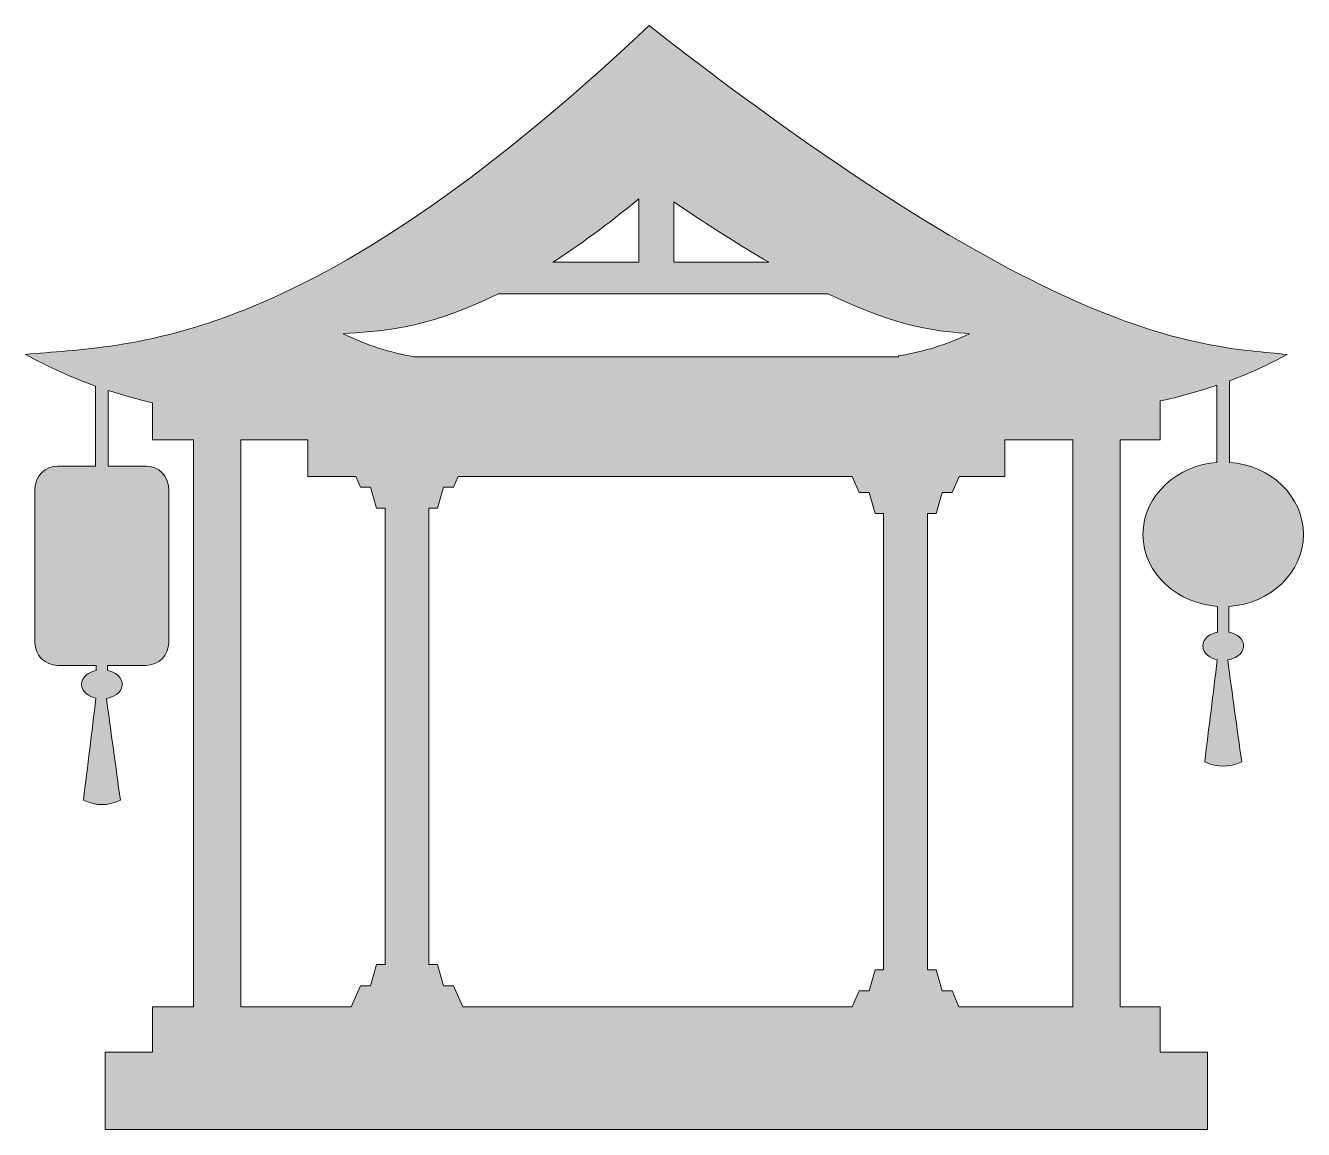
# Model space of a CAD drawing. Header units: inches. Extents: x 0 to 102, y 0 to 88.
import ezdxf

# ---------------------------------------------------------------- set-up
doc = ezdxf.new("R2010")
doc.units = ezdxf.units.IN
doc.header["$MEASUREMENT"] = 0
doc.layers.add('Layer 1', color=7, linetype='Continuous')

msp = doc.modelspace()

# ---------------------------------------------------------------- hatches: boundary and pattern name
at = {"layer": 'Layer 1', "true_color": 0xf5a9ca}
h = msp.add_hatch(color=231, dxfattribs=at)
h.dxf.hatch_style = 2
edge = h.paths.add_edge_path()
edge.add_spline(control_points=[(95.73, 53.04), (95.73, 53.04), (95.73, 59.53), (95.73, 59.53), (97.28, 60.11), (98.81, 60.8), (100.3, 61.62), (93.36, 62.32), (82.26, 62.25), (49.57, 87.77), (21.82, 61.57), (8.16, 62.44), (0, 61.62), (1.86, 60.6), (3.71, 59.77), (5.56, 59.11), (5.56, 59.11), (5.56, 52.75), (5.56, 52.75), (5.56, 52.75), (2.56, 52.75), (2.56, 52.75), (1.56, 52.75), (0.75, 51.94), (0.75, 50.94), (0.75, 50.94), (0.75, 38.7), (0.75, 38.7), (0.75, 37.7), (1.56, 36.9), (2.56, 36.9), (2.56, 36.9), (5.62, 36.9), (5.62, 36.9), (5.62, 36.9), (5.62, 36.5), (5.62, 36.5), (5.08, 36.39), (4.45, 36.01), (4.45, 35.39), (4.45, 34.78), (5.07, 34.41), (5.6, 34.29), (5.27, 31.59), (4.93, 28.88), (4.6, 26.18), (5.68, 25.71), (6.46, 25.71), (7.54, 26.18), (7.17, 28.88), (6.79, 31.57), (6.43, 34.27), (6.97, 34.36), (7.63, 34.7), (7.69, 35.31), (7.75, 35.97), (7.08, 36.38), (6.52, 36.5), (6.52, 36.5), (6.52, 36.9), (6.52, 36.9), (6.52, 36.9), (9.58, 36.9), (9.58, 36.9), (10.58, 36.9), (11.38, 37.7), (11.38, 38.7), (11.38, 38.7), (11.38, 50.94), (11.38, 50.94), (11.38, 51.94), (10.58, 52.75), (9.58, 52.75), (9.58, 52.75), (6.58, 52.75), (6.58, 52.75), (6.58, 52.75), (6.58, 58.76), (6.58, 58.76), (7.75, 58.37), (8.92, 58.05), (10.09, 57.78), (10.09, 57.78), (10.09, 54.84), (10.09, 54.84), (10.09, 54.84), (13.35, 54.84), (13.35, 54.84), (13.35, 54.84), (13.35, 9.76), (13.35, 9.76), (13.35, 9.76), (10.09, 9.76), (10.09, 9.76), (10.09, 9.76), (10.09, 6.14), (10.09, 6.14), (10.09, 6.14), (6.32, 6.14), (6.32, 6.14), (6.32, 6.14), (6.32, 0), (6.32, 0), (6.32, 0), (93.98, 0), (93.98, 0), (93.98, 0), (93.98, 6.14), (93.98, 6.14), (93.98, 6.14), (90.21, 6.14), (90.21, 6.14), (90.21, 6.14), (90.21, 9.76), (90.21, 9.76), (90.21, 9.76), (87.03, 9.76), (87.03, 9.76), (87.03, 9.76), (87.03, 54.84), (87.03, 54.84), (87.03, 54.84), (90.21, 54.84), (90.21, 54.84), (90.21, 54.84), (90.21, 57.92), (90.21, 57.92), (91.73, 58.25), (93.24, 58.66), (94.71, 59.17), (94.71, 59.17), (94.71, 53.04), (94.71, 53.04), (91.69, 52.82), (88.84, 50.5), (88.84, 47.31), (88.84, 44.11), (91.73, 41.78), (94.77, 41.59), (94.77, 41.59), (94.77, 39.55), (94.77, 39.55), (94.23, 39.44), (93.6, 39.07), (93.6, 38.45), (93.6, 37.84), (94.22, 37.46), (94.75, 37.35), (94.43, 34.64), (94.08, 31.94), (93.75, 29.23), (94.83, 28.76), (95.61, 28.76), (96.69, 29.23), (96.32, 31.93), (95.94, 34.63), (95.58, 37.33), (96.12, 37.42), (96.78, 37.76), (96.84, 38.37), (96.9, 39.02), (96.23, 39.44), (95.67, 39.55), (95.67, 39.55), (95.67, 41.59), (95.67, 41.59), (98.98, 41.8), (101.6, 44.28), (101.6, 47.31), (101.6, 50.33), (99.01, 52.8), (95.73, 53.04)], knot_values=[0, 0, 0, 0, 1, 1, 1, 2, 2, 2, 3, 3, 3, 4, 4, 4, 5, 5, 5, 6, 6, 6, 7, 7, 7, 8, 8, 8, 9, 9, 9, 10, 10, 10, 11, 11, 11, 12, 12, 12, 13, 13, 13, 14, 14, 14, 15, 15, 15, 16, 16, 16, 17, 17, 17, 18, 18, 18, 19, 19, 19, 20, 20, 20, 21, 21, 21, 22, 22, 22, 23, 23, 23, 24, 24, 24, 25, 25, 25, 26, 26, 26, 27, 27, 27, 28, 28, 28, 29, 29, 29, 30, 30, 30, 31, 31, 31, 32, 32, 32, 33, 33, 33, 34, 34, 34, 35, 35, 35, 36, 36, 36, 37, 37, 37, 38, 38, 38, 39, 39, 39, 40, 40, 40, 41, 41, 41, 42, 42, 42, 43, 43, 43, 44, 44, 44, 45, 45, 45, 46, 46, 46, 47, 47, 47, 48, 48, 48, 49, 49, 49, 50, 50, 50, 51, 51, 51, 52, 52, 52, 53, 53, 53, 54, 54, 54, 55, 55, 55, 56, 56, 56, 57, 57, 57, 57], degree=3, periodic=1)
edge = h.paths.add_edge_path()
edge.add_spline(control_points=[(41.92, 68.95), (43.98, 70.28), (46.24, 71.93), (48.75, 73.99), (48.75, 73.99), (48.75, 68.95), (48.75, 68.95), (48.75, 68.95), (41.92, 68.95), (41.92, 68.95)], knot_values=[0, 0, 0, 0, 1, 1, 1, 2, 2, 2, 3, 3, 3, 3], degree=3, periodic=1)
edge = h.paths.add_edge_path()
edge.add_spline(control_points=[(59.1, 68.95), (59.1, 68.95), (51.55, 68.95), (51.55, 68.95), (51.55, 68.95), (51.55, 73.75), (51.55, 73.75), (54.4, 71.8), (56.9, 70.23), (59.1, 68.95)], knot_values=[0, 0, 0, 0, 1, 1, 1, 2, 2, 2, 3, 3, 3, 3], degree=3, periodic=1)
edge = h.paths.add_edge_path()
edge.add_spline(control_points=[(48.75, 66.44), (48.75, 66.44), (51.55, 66.44), (51.55, 66.44), (51.55, 66.44), (63.81, 66.44), (63.81, 66.44), (69.85, 63.53), (72.86, 63.47), (75.05, 63.27), (73.26, 62.39), (71.37, 61.84), (69.41, 61.51), (69.41, 61.51), (69.41, 61.42), (69.41, 61.42), (69.41, 61.42), (30.89, 61.42), (30.89, 61.42), (30.89, 61.42), (30.89, 61.44), (30.89, 61.44), (29.01, 61.77), (27.14, 62.34), (25.25, 63.27), (27.85, 63.5), (31.58, 63.43), (37.57, 66.44), (37.57, 66.44), (48.75, 66.44), (48.75, 66.44)], knot_values=[0, 0, 0, 0, 1, 1, 1, 2, 2, 2, 3, 3, 3, 4, 4, 4, 5, 5, 5, 6, 6, 6, 7, 7, 7, 8, 8, 8, 9, 9, 9, 10, 10, 10, 10], degree=3, periodic=1)
h.paths.add_polyline_path([(22.44, 54.84), (22.44, 51.91), (26.27, 51.91), (26.64, 51.07), (27.43, 51.07), (27.91, 49.4), (28.58, 49.4), (28.58, 13.11), (27.91, 13.11), (27.43, 11.43), (26.64, 11.43), (25.9, 9.76), (17.12, 9.76), (17.12, 54.84)])
h.paths.add_polyline_path([(67.07, 50.65), (67.55, 48.98), (68.22, 48.98), (68.22, 12.69), (67.55, 12.69), (67.07, 11.01), (66.28, 11.01), (65.72, 9.76), (34.76, 9.76), (34.02, 11.43), (33.23, 11.43), (32.75, 13.11), (32.07, 13.11), (32.07, 49.4), (32.75, 49.4), (33.23, 51.07), (34.02, 51.07), (34.39, 51.91), (65.72, 51.91), (66.28, 50.65)])
h.paths.add_polyline_path([(74.21, 9.76), (73.66, 11.01), (72.87, 11.01), (72.39, 12.69), (71.71, 12.69), (71.71, 48.98), (72.39, 48.98), (72.87, 50.65), (73.66, 50.65), (74.22, 51.91), (77.85, 51.91), (77.85, 54.84), (83.27, 54.84), (83.27, 9.76)])

# ---------------------------------------------------------------- linework, layer by layer
at = {"layer": 'Layer 1', "lineweight": 0}
for points in [[(22.44, 54.84), (22.44, 51.91), (26.27, 51.91), (26.64, 51.07), (27.43, 51.07), (27.91, 49.4), (28.58, 49.4), (28.58, 13.11), (27.91, 13.11), (27.43, 11.43), (26.64, 11.43), (25.9, 9.76), (17.12, 9.76), (17.12, 54.84), (22.44, 54.84)], [(74.21, 9.76), (73.66, 11.01), (72.87, 11.01), (72.39, 12.69), (71.71, 12.69), (71.71, 48.98), (72.39, 48.98), (72.87, 50.65), (73.66, 50.65), (74.22, 51.91), (77.85, 51.91), (77.85, 54.84), (83.27, 54.84), (83.27, 9.76), (74.21, 9.76)], [(67.07, 50.65), (67.55, 48.98), (68.22, 48.98), (68.22, 12.69), (67.55, 12.69), (67.07, 11.01), (66.28, 11.01), (65.72, 9.76), (34.76, 9.76), (34.02, 11.43), (33.23, 11.43), (32.75, 13.11), (32.07, 13.11), (32.07, 49.4), (32.75, 49.4), (33.23, 51.07), (34.02, 51.07), (34.39, 51.91), (65.72, 51.91), (66.28, 50.65), (67.07, 50.65)]]:
    msp.add_lwpolyline(points, dxfattribs=at)
for points, knots in [([(95.73, 53.04), (95.73, 53.04), (95.73, 59.53), (95.73, 59.53), (97.28, 60.11), (98.81, 60.8), (100.3, 61.62), (93.36, 62.32), (82.26, 62.25), (49.57, 87.77), (21.82, 61.57), (8.16, 62.44), (0, 61.62), (1.86, 60.6), (3.71, 59.77), (5.56, 59.11), (5.56, 59.11), (5.56, 52.75), (5.56, 52.75), (5.56, 52.75), (2.56, 52.75), (2.56, 52.75), (1.56, 52.75), (0.75, 51.94), (0.75, 50.94), (0.75, 50.94), (0.75, 38.7), (0.75, 38.7), (0.75, 37.7), (1.56, 36.9), (2.56, 36.9), (2.56, 36.9), (5.62, 36.9), (5.62, 36.9), (5.62, 36.9), (5.62, 36.5), (5.62, 36.5), (5.08, 36.39), (4.45, 36.01), (4.45, 35.39), (4.45, 34.78), (5.07, 34.41), (5.6, 34.29), (5.27, 31.59), (4.93, 28.88), (4.6, 26.18), (5.68, 25.71), (6.46, 25.71), (7.54, 26.18), (7.17, 28.88), (6.79, 31.57), (6.43, 34.27), (6.97, 34.36), (7.63, 34.7), (7.69, 35.31), (7.75, 35.97), (7.08, 36.38), (6.52, 36.5), (6.52, 36.5), (6.52, 36.9), (6.52, 36.9), (6.52, 36.9), (9.58, 36.9), (9.58, 36.9), (10.58, 36.9), (11.38, 37.7), (11.38, 38.7), (11.38, 38.7), (11.38, 50.94), (11.38, 50.94), (11.38, 51.94), (10.58, 52.75), (9.58, 52.75), (9.58, 52.75), (6.58, 52.75), (6.58, 52.75), (6.58, 52.75), (6.58, 58.76), (6.58, 58.76), (7.75, 58.37), (8.92, 58.05), (10.09, 57.78), (10.09, 57.78), (10.09, 54.84), (10.09, 54.84), (10.09, 54.84), (13.35, 54.84), (13.35, 54.84), (13.35, 54.84), (13.35, 9.76), (13.35, 9.76), (13.35, 9.76), (10.09, 9.76), (10.09, 9.76), (10.09, 9.76), (10.09, 6.14), (10.09, 6.14), (10.09, 6.14), (6.32, 6.14), (6.32, 6.14), (6.32, 6.14), (6.32, 0), (6.32, 0), (6.32, 0), (93.98, 0), (93.98, 0), (93.98, 0), (93.98, 6.14), (93.98, 6.14), (93.98, 6.14), (90.21, 6.14), (90.21, 6.14), (90.21, 6.14), (90.21, 9.76), (90.21, 9.76), (90.21, 9.76), (87.03, 9.76), (87.03, 9.76), (87.03, 9.76), (87.03, 54.84), (87.03, 54.84), (87.03, 54.84), (90.21, 54.84), (90.21, 54.84), (90.21, 54.84), (90.21, 57.92), (90.21, 57.92), (91.73, 58.25), (93.24, 58.66), (94.71, 59.17), (94.71, 59.17), (94.71, 53.04), (94.71, 53.04), (91.69, 52.82), (88.84, 50.5), (88.84, 47.31), (88.84, 44.11), (91.73, 41.78), (94.77, 41.59), (94.77, 41.59), (94.77, 39.55), (94.77, 39.55), (94.23, 39.44), (93.6, 39.07), (93.6, 38.45), (93.6, 37.84), (94.22, 37.46), (94.75, 37.35), (94.43, 34.64), (94.08, 31.94), (93.75, 29.23), (94.83, 28.76), (95.61, 28.76), (96.69, 29.23), (96.32, 31.93), (95.94, 34.63), (95.58, 37.33), (96.12, 37.42), (96.78, 37.76), (96.84, 38.37), (96.9, 39.02), (96.23, 39.44), (95.67, 39.55), (95.67, 39.55), (95.67, 41.59), (95.67, 41.59), (98.98, 41.8), (101.6, 44.28), (101.6, 47.31), (101.6, 50.33), (99.01, 52.8), (95.73, 53.04)], [0, 0, 0, 0, 1, 1, 1, 2, 2, 2, 3, 3, 3, 4, 4, 4, 5, 5, 5, 6, 6, 6, 7, 7, 7, 8, 8, 8, 9, 9, 9, 10, 10, 10, 11, 11, 11, 12, 12, 12, 13, 13, 13, 14, 14, 14, 15, 15, 15, 16, 16, 16, 17, 17, 17, 18, 18, 18, 19, 19, 19, 20, 20, 20, 21, 21, 21, 22, 22, 22, 23, 23, 23, 24, 24, 24, 25, 25, 25, 26, 26, 26, 27, 27, 27, 28, 28, 28, 29, 29, 29, 30, 30, 30, 31, 31, 31, 32, 32, 32, 33, 33, 33, 34, 34, 34, 35, 35, 35, 36, 36, 36, 37, 37, 37, 38, 38, 38, 39, 39, 39, 40, 40, 40, 41, 41, 41, 42, 42, 42, 43, 43, 43, 44, 44, 44, 45, 45, 45, 46, 46, 46, 47, 47, 47, 48, 48, 48, 49, 49, 49, 50, 50, 50, 51, 51, 51, 52, 52, 52, 53, 53, 53, 54, 54, 54, 55, 55, 55, 56, 56, 56, 57, 57, 57, 57]), ([(41.92, 68.95), (43.98, 70.28), (46.24, 71.93), (48.75, 73.99), (48.75, 73.99), (48.75, 68.95), (48.75, 68.95), (48.75, 68.95), (41.92, 68.95), (41.92, 68.95)], [0, 0, 0, 0, 1, 1, 1, 2, 2, 2, 3, 3, 3, 3]), ([(59.1, 68.95), (59.1, 68.95), (51.55, 68.95), (51.55, 68.95), (51.55, 68.95), (51.55, 73.75), (51.55, 73.75), (54.4, 71.8), (56.9, 70.23), (59.1, 68.95)], [0, 0, 0, 0, 1, 1, 1, 2, 2, 2, 3, 3, 3, 3]), ([(48.75, 66.44), (48.75, 66.44), (51.55, 66.44), (51.55, 66.44), (51.55, 66.44), (63.81, 66.44), (63.81, 66.44), (69.85, 63.53), (72.86, 63.47), (75.05, 63.27), (73.26, 62.39), (71.37, 61.84), (69.41, 61.51), (69.41, 61.51), (69.41, 61.42), (69.41, 61.42), (69.41, 61.42), (30.89, 61.42), (30.89, 61.42), (30.89, 61.42), (30.89, 61.44), (30.89, 61.44), (29.01, 61.77), (27.14, 62.34), (25.25, 63.27), (27.85, 63.5), (31.58, 63.43), (37.57, 66.44), (37.57, 66.44), (48.75, 66.44), (48.75, 66.44)], [0, 0, 0, 0, 1, 1, 1, 2, 2, 2, 3, 3, 3, 4, 4, 4, 5, 5, 5, 6, 6, 6, 7, 7, 7, 8, 8, 8, 9, 9, 9, 10, 10, 10, 10])]:
    msp.add_open_spline(points, degree=3, knots=knots, dxfattribs=at)

doc.saveas('drawing.dxf')
